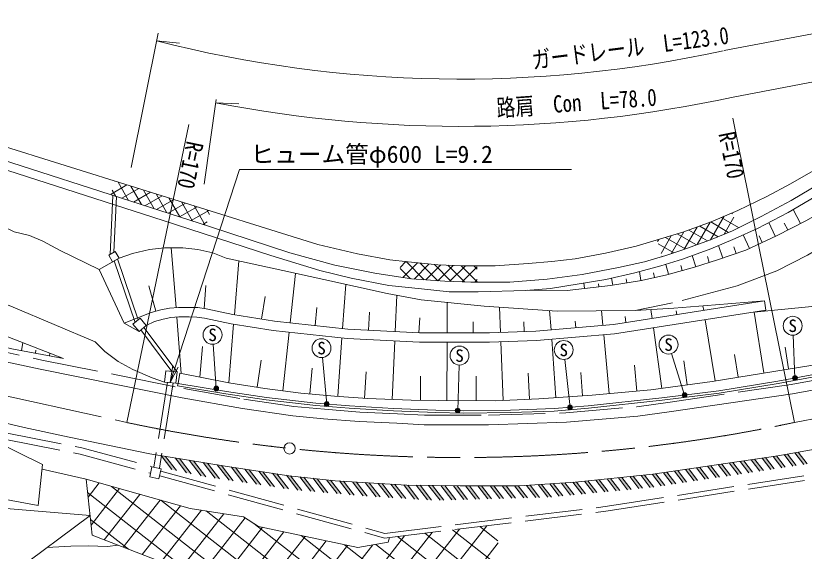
# Model space of a CAD drawing. Units: millimetres at full size, sheet at 1:1000; details may follow other scales. Extents: x 40000 to 680000, y 20000 to 380000.
# Drawn here: x 133174 to 216560, y 258329 to 314923 of the extents above; entities that cross this region are included whole.
import ezdxf
from ezdxf.enums import TextEntityAlignment as Align

# ---------------------------------------------------------------- set-up
doc = ezdxf.new("R2010")
doc.units = ezdxf.units.MM
doc.header["$LTSCALE"] = 1000
doc.linetypes.add('CHAIN', pattern=[18.5, 12, -1.5, 3.5, -1.5])
doc.linetypes.add('DASHED', pattern=[7.5, 6, -1.5])
for name, color, linetype, lineweight in [('M-BGD', 7, 'Continuous', 13), ('M-BMK', 2, 'CHAIN', 13), ('M-BMK-SRVR', 3, 'Continuous', 13), ('M-STR-HTXT', 7, 'Continuous', 13), ('M-STR-STRC', 7, 'Continuous', 13)]:
    doc.layers.add(name, color=color, linetype=linetype, lineweight=lineweight)
doc.styles.add('ＭＳ ゴシック', font='')
doc.styles.get('ＭＳ ゴシック').set_extended_font_data('MS Gothic')

# ---------------------------------------------------------------- blocks, each defined once
blk = doc.blocks.new('open_arrow')
at = {"color": 0, "linetype": 'Continuous', "lineweight": -2}
blk.add_lwpolyline([(7.5, 1.25), (0, 0), (7.5, -1.25)], dxfattribs=at)

msp = doc.modelspace()

# ---------------------------------------------------------------- hatches: boundary and pattern name
at = {"layer": 'M-BGD'}
h = msp.add_hatch(dxfattribs=at)
h.set_pattern_fill('USER', color=256, style=0, pattern_type=2)
h.set_pattern_definition([(30, (0, -0), (-476.25, 824.8892), []), (120, (0, -0), (-824.8892, -476.25), [])])
h.paths.add_polyline_path([(143680, 297441), (143231, 296003), (153301, 292767), (153777, 294290)])
h = msp.add_hatch(dxfattribs=at)
h.set_pattern_fill('USER', color=256, style=0, pattern_type=2)
h.set_pattern_definition([(60, (0, -0), (-824.8892, 476.25), []), (150, (0, -0), (-476.25, -824.8892), [])])
h.paths.add_polyline_path([(208972, 292205), (209601, 292514), (208921, 294095), (206713, 293144), (203706, 292036), (200996, 291233), (201522, 289458), (201911, 289571), (203722, 290187), (206630, 291225)])
h = msp.add_hatch(dxfattribs=at)
h.set_pattern_fill('USER', color=256, style=0, pattern_type=2)
h.set_pattern_definition([(45, (0, -0), (-673.5192, 673.5192), []), (135, (0, -0), (-673.5192, -673.5192), [])])
h.paths.add_polyline_path([(181971, 288501), (180470, 288497), (177813, 288596), (174688, 288911), (173904, 289000), (173713, 287316), (175030, 287113), (178551, 286874), (181315, 286783), (181976, 286780)])
h = msp.add_hatch(dxfattribs=at)
h.set_pattern_fill('USER', color=256, style=0, pattern_type=2)
h.set_pattern_definition([(52, (0, -0), (-1626.257, 1270.571), []), (142, (0, -0), (-1270.571, -1626.257), [])])
h.paths.add_polyline_path([(184001, 261146), (172716, 259775), (172545, 259284), (169341, 258706), (158854, 260946), (157249, 261968), (151617, 262849), (140602, 265937), (141261, 260009), (167900, 249733), (185050, 249854)])
at = {"layer": 'M-STR-HTXT'}
for points in [[(215752, 276827, -0.41421), (215764, 276474, -0.41421), (215410, 276462, -1)], [(154542, 275715, -0.41421), (154564, 275362, -0.41421), (154211, 275341, -1)], [(204017, 275058, -0.41421), (204121, 274720, -0.41421), (203783, 274616, -1)], [(166230, 274074, -0.41421), (166260, 273722, -0.41421), (165908, 273692, -1)], [(191946, 273730, -0.41421), (191981, 273378, -0.41421), (191630, 273343, -1)], [(180094, 273366, -0.41421), (180079, 273013, -0.41421), (179726, 273028, -1)]]:
    msp.add_hatch(color=256, dxfattribs=at).paths.add_polyline_path(points)
at = {"layer": 'M-STR-STRC'}
for points in [[(214778, 268598), (214425, 268535), (215352, 267329), (215712, 267383)], [(215915, 268802), (215562, 268739), (216511, 267503), (216871, 267558)], [(149013, 268357), (148554, 268432), (149690, 266954), (150172, 266849)], [(150492, 268115), (150033, 268190), (151242, 266618), (151723, 266513)], [(151971, 267874), (151512, 267949), (152793, 266281), (153104, 266214), (153265, 266190)], [(153450, 267632), (152991, 267707), (154270, 266043), (154722, 265977)], [(208994, 267711), (208634, 267657), (209558, 266455), (209918, 266509)], [(210156, 267882), (209795, 267829), (210717, 266630), (211077, 266684)], [(211317, 268054), (210956, 268001), (211876, 266804), (212236, 266859)], [(212478, 268226), (212117, 268173), (213035, 266979), (213394, 267033)], [(213639, 268398), (213278, 268345), (214194, 267154), (214553, 267208)], [(154929, 267390), (154470, 267465), (155727, 265829), (156179, 265763)], [(156395, 267165), (155941, 267233), (157185, 265615), (157637, 265549)], [(157858, 266944), (157404, 267013), (158642, 265402), (159094, 265335)], [(203189, 266851), (202829, 266798), (203764, 265581), (204124, 265635)], [(204350, 267023), (203990, 266970), (204923, 265756), (205283, 265810)], [(205511, 267195), (205151, 267142), (206082, 265931), (206441, 265985)], [(206672, 267367), (206312, 267314), (207241, 266105), (207600, 266160)], [(207833, 267539), (207473, 267485), (208399, 266280), (208759, 266334)], [(159320, 266724), (158866, 266792), (160099, 265188), (160552, 265122)], [(160783, 266504), (160329, 266572), (161557, 264974), (162009, 264908)], [(162238, 266292), (162059, 266311), (161791, 266352), (162991, 264790), (163421, 264753)], [(163648, 266140), (163211, 266188), (164378, 264669), (164808, 264632)], [(165058, 265989), (164620, 266036), (165764, 264548), (166194, 264510)], [(196080, 266006), (195707, 265969), (196669, 264717), (197043, 264753)], [(197279, 266128), (196907, 266090), (197873, 264834), (198246, 264870)], [(198479, 266250), (198107, 266212), (199076, 264950), (199450, 264986)], [(199678, 266372), (199306, 266334), (200280, 265067), (200488, 265087), (200647, 265111)], [(200867, 266508), (200536, 266459), (200506, 266455), (201446, 265231), (201806, 265286)], [(202028, 266679), (201668, 266626), (202605, 265406), (202965, 265460)], [(166468, 265837), (166030, 265884), (167150, 264427), (167580, 264389)], [(167843, 265729), (167422, 265756), (168536, 264306), (168967, 264268)], [(169201, 265645), (168780, 265671), (169923, 264184), (170313, 264150), (170352, 264148)], [(170559, 265561), (170138, 265587), (171288, 264090), (171709, 264064)], [(171917, 265477), (171495, 265503), (172646, 264007), (173067, 263981)], [(173274, 265393), (172853, 265419), (174003, 263923), (174424, 263897)], [(174629, 265314), (174537, 265315), (174211, 265335), (175360, 263839), (175782, 263813)], [(175936, 265296), (175530, 265301), (176718, 263756), (177139, 263730)], [(177243, 265277), (176837, 265283), (178043, 263715), (178435, 263726)], [(178550, 265259), (178144, 265265), (179308, 263751), (179700, 263763)], [(179857, 265241), (179451, 265247), (180573, 263788), (180965, 263799)], [(181153, 265238), (180752, 265237), (181838, 263825), (182230, 263836)], [(182445, 265239), (182044, 265238), (183103, 263861), (183495, 263873)], [(183737, 265240), (183336, 265240), (184368, 263898), (184760, 263909)], [(185029, 265242), (184628, 265241), (185632, 263934), (186025, 263946)], [(186321, 265243), (185920, 265242), (186897, 263971), (187290, 263982)], [(187559, 265315), (187177, 265290), (188162, 264008), (188555, 264019)], [(188791, 265395), (188409, 265370), (189427, 264044), (189820, 264056)], [(190022, 265475), (189640, 265450), (190652, 264134), (191025, 264170)], [(191254, 265555), (190872, 265531), (191855, 264251), (192229, 264287)], [(192481, 265641), (192320, 265625), (192103, 265611), (193059, 264367), (193432, 264403)], [(193680, 265763), (193308, 265725), (194262, 264484), (194636, 264520)], [(194880, 265885), (194508, 265847), (195466, 264600), (195839, 264637)]]:
    msp.add_hatch(color=256, dxfattribs=at).paths.add_polyline_path(points)

# ---------------------------------------------------------------- linework, layer by layer
at = {"layer": 'M-BGD'}
for p, q in [((143150, 289691), (143422, 295942)), ((143560, 289929), (143817, 295815)), ((215395, 294463), (216156, 292972)), ((212801, 293065), (213481, 291614)), ((214449, 293016), (214819, 292291)), ((210098, 291764), (210764, 290341)), ((211795, 291675), (212122, 290977)), ((149619, 290400), (150121, 284082)), ((207487, 290644), (207946, 289317)), ((209118, 290518), (209364, 289808)), ((204715, 289579), (205092, 288394)), ((206323, 289474), (206521, 288849)), ((143579, 289016), (145791, 282505)), ((143932, 289220), (146121, 282778)), ((156748, 289007), (156296, 283330)), ((201913, 288651), (202199, 287600)), ((203496, 288545), (203646, 287995)), ((162754, 287691), (162193, 282466)), ((199121, 287889), (199272, 286942)), ((200626, 287761), (200737, 287264)), ((196193, 287200), (196310, 286467)), ((197725, 287121), (197791, 286704)), ((147254, 286390), (148000, 283698)), ((153286, 286405), (153114, 283973)), ((168070, 286519), (167743, 281869)), ((193266, 286682), (193331, 286114)), ((194785, 286604), (194821, 286286)), ((159553, 285255), (159166, 282866)), ((173470, 285374), (173302, 281547)), ((178811, 284638), (178794, 281413)), ((211255, 283600), (225283, 284974)), ((212342, 284781), (212496, 283793)), ((165028, 284093), (164822, 282183)), ((170582, 283602), (170482, 281695)), ((184331, 284135), (184438, 281458)), ((189635, 283769), (189781, 281732)), ((195134, 283756), (195272, 282209)), ((200348, 283886), (200479, 282942)), ((203031, 283743), (203093, 283347)), ((205850, 284268), (205928, 283786)), ((211255, 283600), (212298, 277172)), ((150200, 283085), (150676, 277102)), ((175893, 282985), (175811, 281416)), ((197611, 283151), (197710, 282512)), ((206088, 282799), (207137, 276334)), ((146207, 281552), (144647, 282438)), ((146710, 281968), (150238, 277276)), ((156216, 282330), (155721, 276120)), ((181547, 282558), (181547, 281415)), ((186892, 282568), (186929, 281548)), ((192332, 282660), (192393, 281959)), ((200617, 281951), (201508, 275544)), ((146402, 281713), (149692, 277336)), ((162086, 281472), (161422, 275292)), ((195360, 281213), (195913, 274989)), ((133931, 280364), (133776, 279534)), ((167672, 280870), (167239, 274706)), ((173258, 280548), (172985, 274371)), ((178788, 280413), (178755, 274270)), ((184478, 280459), (184725, 274275)), ((189853, 280734), (190298, 274555)), ((135307, 279563), (135250, 279259)), ((152921, 279961), (152631, 276722)), ((214539, 279900), (214913, 277596)), ((136777, 279263), (136725, 278983)), ((138200, 278712), (138199, 278707)), ((159140, 278533), (158699, 275663)), ((209192, 279107), (209578, 276730)), ((164522, 277685), (164279, 274963)), ((198603, 277988), (198847, 275250)), ((203838, 278454), (204191, 275917)), ((150333, 276046), (150511, 277134)), ((170236, 277282), (170041, 274509)), ((187378, 277152), (187489, 274385)), ((192931, 277226), (193109, 274757)), ((150333, 276046), (150293, 275799)), ((175984, 276841), (175978, 274279)), ((181869, 276817), (181855, 274253)), ((140602, 265937), (135951, 266990))]:
    msp.add_line(p, q, dxfattribs=at)
at = {"layer": 'M-BGD', "linetype": 'DASHED'}
for p, q in [((149210, 276182), (147774, 267218)), ((149807, 276116), (148364, 267106))]:
    msp.add_line(p, q, dxfattribs=at)
at = {"layer": 'M-BGD'}
for points in [[(123502, 303740), (160726, 292121), (165135, 290747), (169311, 289776), (172724, 289134), (174688, 288911), (177813, 288596), (180470, 288497), (183861, 288507), (187372, 288725), (189866, 288969), (192330, 289229), (195547, 289849), (198769, 290572), (203706, 292036), (206713, 293144), (209534, 294359), (212593, 295833), (215115, 297160), (218236, 298972), (220623, 300539), (222737, 301963), (224964, 303799)], [(121274, 301567), (123199, 302442), (153668, 292649), (162158, 289868), (166926, 288569), (171155, 287710), (175030, 287113), (178551, 286874), (181315, 286783), (185424, 286764), (189389, 287086), (193090, 287585), (196917, 288307), (199650, 288911), (201911, 289571), (203722, 290187), (206630, 291225), (208972, 292205), (212016, 293695), (215172, 295392), (220289, 298416), (222080, 299718), (223705, 300907), (225967, 302805)], [(121840, 301036), (122994, 301574), (148756, 293277), (160149, 289579), (165347, 288001), (168656, 287177), (172618, 286417), (176068, 286051), (179008, 285753), (182064, 285741), (187109, 285902), (189715, 286104), (195571, 287057), (198644, 287763), (201386, 288487), (203691, 289202), (206682, 290304), (209268, 291395), (211612, 292437), (214844, 294146), (217692, 295783), (220736, 297666), (222972, 299255), (226587, 302266)], [(187344, 285920), (191475, 285900), (196085, 286431), (199352, 286954), (202017, 287551), (204969, 288355), (207392, 289125), (210370, 290157), (213614, 291676), (216716, 293257), (219518, 294825), (222056, 296528), (224211, 298098), (228814, 301925)], [(62141, 295886), (69228, 296355), (72502, 296451), (75554, 296515), (80745, 296462), (85930, 296115), (91000, 295555), (98237, 294461), (105165, 293063), (110328, 291709), (115783, 290108), (122569, 288067), (126381, 286743), (132899, 284123), (141553, 280462), (142607, 279455), (144006, 278398), (145569, 277520), (147616, 276654), (148913, 276215)], [(144647, 282438), (141980, 288089), (137861, 290127), (136050, 291116), (134634, 291703), (132988, 292071), (130502, 293293), (127641, 293556)], [(212342, 284781), (207179, 284372), (202756, 284026), (198664, 283788), (190441, 283714), (182726, 284246), (176044, 284916), (172453, 285555), (165739, 287032), (161419, 287986), (155415, 289299), (154004, 289852), (152429, 290203), (150826, 290384), (148894, 290409), (147316, 290219), (145506, 289789), (144102, 289319), (141980, 288089)], [(138223, 278703), (129749, 281982), (119972, 283881), (108949, 286423), (105510, 287203), (101849, 287903), (98281, 288441), (91297, 289335), (87870, 289621), (81522, 289976), (73804, 290016), (69502, 289881), (65286, 289627), (62541, 289373)], [(62629, 287938), (67580, 288224), (71566, 288416), (74920, 288507), (80213, 288459), (84806, 288263), (89031, 288004), (92785, 287611), (99551, 286676), (104226, 285869), (108586, 284941), (114335, 283656), (116707, 283182), (131089, 280123), (132769, 279723), (138223, 278703)], [(150105, 276083), (155443, 275211), (159683, 274563), (164925, 273976), (168456, 273688), (173136, 273415), (177597, 273253), (180525, 273182), (185496, 273254), (190100, 273399), (193719, 273694), (201492, 274534), (207532, 275294), (213773, 276313), (220786, 277598), (228188, 278936), (234531, 280150), (240022, 281242), (242557, 281632), (246260, 282443), (252099, 284013), (259814, 286397)], [(127473, 279317), (135742, 277560), (143954, 275912), (150768, 274555), (157148, 273414), (162477, 272637), (165735, 272333), (169497, 272045), (173479, 271847), (176365, 271700), (183184, 271705), (191405, 271961), (198969, 272606), (202279, 273062), (215333, 274974), (227301, 277149), (231810, 277985), (244934, 280807), (254460, 283199), (260285, 284873)], [(144647, 282438), (147501, 283559), (148513, 283840), (149415, 284025), (150387, 284103), (151540, 284104), (152417, 284079), (153301, 283945), (156138, 283356), (160539, 282644), (168297, 281809), (175887, 281412), (183261, 281416), (188185, 281593), (196378, 282306), (212342, 284781)], [(146978, 282189), (147858, 282620), (148747, 282867), (149556, 283033), (150428, 283103), (151526, 283104), (152327, 283081), (153125, 282960), (155956, 282372), (160405, 281653), (168217, 280812), (175861, 280412), (183280, 280416), (188247, 280594), (196498, 281312), (212496, 283793)], [(150293, 275799), (155404, 274964), (159650, 274315), (164901, 273728), (168439, 273439), (173124, 273166), (177589, 273003), (180524, 272932), (185501, 273004), (190114, 273149), (193743, 273445), (201521, 274286), (207567, 275046), (213816, 276067), (220831, 277352), (228234, 278690), (234579, 279904), (240065, 280995), (242000, 281293)], [(150511, 277134), (155721, 276120), (159524, 275536), (163319, 275048), (166870, 274732), (170362, 274486), (175007, 274281), (177879, 274275), (183908, 274242), (188503, 274426), (194138, 274832), (200350, 275383), (206817, 276282), (217453, 278008), (227985, 280062), (240530, 281632), (241590, 281722), (241962, 281540)], [(83463, 278191), (90478, 277855), (107760, 274511), (116617, 272442), (122932, 271960), (130898, 270003), (136005, 267478), (135525, 263170), (97790, 270149)], [(140602, 265937), (141261, 260009), (167900, 249733), (207517, 250012), (234896, 254722), (236844, 248374), (248099, 249305), (247617, 255138), (251192, 256455), (251135, 270765), (260015, 273927)], [(99500, 268861), (132141, 262839), (141028, 262108)], [(172716, 259775), (172545, 259284), (169341, 258706), (158854, 260946), (157249, 261968), (151617, 262849), (140602, 265937)], [(141028, 262108), (132905, 256062), (139131, 250095), (141196, 241888)], [(136471, 258717), (139002, 258877), (140835, 258907), (142878, 258817), (143984, 258958)]]:
    msp.add_lwpolyline(points, dxfattribs=at)
at = {"layer": 'M-BGD', "linetype": 'DASHED'}
for points in [[(228956, 297939), (224307, 294439), (221139, 292190), (216916, 289606), (213658, 287981), (209453, 286364), (202634, 284574), (198664, 283788)], [(127681, 280295), (135944, 278540), (144151, 276892), (150953, 275538), (157308, 274402), (162596, 273630), (165820, 273329), (169560, 273043), (173529, 272846), (176390, 272700), (183168, 272705), (191347, 272960), (198858, 273600), (202139, 274052), (215171, 275961), (227120, 278132), (231614, 278966), (244707, 281781), (254200, 284164), (259990, 285829)], [(63188, 278842), (70471, 279370), (76174, 279586), (81448, 279463), (87700, 279108), (93951, 278502), (103709, 276975), (115895, 274551), (132081, 270848), (140160, 269269), (147579, 267261)], [(63231, 278143), (70509, 278671), (76180, 278885), (81420, 278764), (87646, 278410), (93863, 277807), (103586, 276286), (115748, 273867), (131936, 270164), (140001, 268587), (147428, 266576)], [(148501, 266794), (172211, 260217), (195760, 263079), (221160, 267036), (229405, 268217), (244115, 271051), (262464, 277822)], [(148393, 266305), (172173, 259709), (195828, 262583), (221234, 266541), (229488, 267723), (244250, 270567), (262612, 277343)]]:
    msp.add_lwpolyline(points, dxfattribs=at)
at = {"layer": 'M-BGD'}
for points in [[(143410, 288918), (144102, 289319), (143701, 290011), (143009, 289610)], [(146207, 281552), (146978, 282189), (146341, 282960), (145570, 282323)], [(148913, 276215), (150105, 276083), (150238, 277276), (149045, 277408)], [(147342, 266187), (148319, 265971), (148556, 267045), (147579, 267261)]]:
    msp.add_lwpolyline(points, close=True, dxfattribs=at)
at = {"layer": 'M-BMK'}
msp.add_line((112425, 279069), (144935, 271931), dxfattribs=at)
msp.add_lwpolyline([(215534, 271942), (236927, 275985), (261127, 282150)], dxfattribs=at)
msp.add_arc((180209, 438231), 170000, 258.02447, 281.99339, dxfattribs=at)
at = {"layer": 'M-BMK-SRVR'}
msp.add_circle((162130, 269195), 600, dxfattribs=at)
at = {"layer": 'M-STR-HTXT'}
for p, q in [((145390, 298876), (148220, 313099)), ((148054, 312269), (150498, 312030)), ((209035, 306333), (222644, 308905)), ((153105, 297139), (154357, 306084)), ((154309, 305739), (156761, 305631)), ((215534, 271942), (209011, 304117)), ((144935, 271931), (151486, 303426)), ((215581, 276645), (215384, 281158)), ((154377, 275528), (154054, 280199)), ((166069, 273883), (165603, 278800)), ((191788, 273537), (191233, 278607)), ((203900, 274837), (202513, 279218)), ((179910, 273197), (180070, 278007))]:
    msp.add_line(p, q, dxfattribs=at)
for points in [[(208106, 311246), (228267, 315056), (249302, 320415)], [(149509, 276149), (156843, 298672), (191953, 298672)]]:
    msp.add_lwpolyline(points, dxfattribs=at)
for centre in [(215581, 276645), (154377, 275528), (203900, 274837), (166069, 273883), (191788, 273537), (179910, 273197)]:
    msp.add_circle(centre, 250, dxfattribs=at)
for radius, start in [(130247, 255.69581), (135247, 258.94835)]:
    msp.add_arc((180235, 438478), radius, start, 282.29501, dxfattribs=at)
at = {"layer": 'M-STR-STRC'}
for p, q in [((215352, 267329), (214425, 268535)), ((215712, 267383), (214778, 268598)), ((216511, 267503), (215562, 268739)), ((216871, 267558), (215915, 268802)), ((149690, 266954), (148554, 268432)), ((150172, 266849), (149013, 268357)), ((151242, 266618), (150033, 268190)), ((151723, 266513), (150492, 268115)), ((152793, 266281), (151512, 267949)), ((153265, 266190), (151971, 267874)), ((154270, 266043), (152991, 267707)), ((209918, 266509), (208994, 267711)), ((210717, 266630), (209795, 267829)), ((211077, 266684), (210156, 267882)), ((211876, 266804), (210956, 268001)), ((212236, 266859), (211317, 268054)), ((213035, 266979), (212117, 268173)), ((213394, 267033), (212478, 268226)), ((214194, 267154), (213278, 268345)), ((214553, 267208), (213639, 268398)), ((154722, 265977), (153450, 267632)), ((155727, 265829), (154470, 267465)), ((156179, 265763), (154929, 267390)), ((157185, 265615), (155941, 267233)), ((157637, 265549), (156395, 267165)), ((158642, 265402), (157404, 267013)), ((159094, 265335), (157858, 266944)), ((204124, 265635), (203189, 266851)), ((204923, 265756), (203990, 266970)), ((205283, 265810), (204350, 267023)), ((206082, 265931), (205151, 267142)), ((206441, 265985), (205511, 267195)), ((207241, 266105), (206312, 267314)), ((207600, 266160), (206672, 267367)), ((208399, 266280), (207473, 267485)), ((208759, 266334), (207833, 267539)), ((209558, 266455), (208634, 267657)), ((160099, 265188), (158866, 266792)), ((160552, 265122), (159320, 266724)), ((161557, 264974), (160329, 266572)), ((162009, 264908), (160783, 266504)), ((162991, 264790), (161791, 266352)), ((163421, 264753), (162238, 266292)), ((164378, 264669), (163211, 266188)), ((164808, 264632), (163648, 266140)), ((165764, 264548), (164620, 266036)), ((197043, 264753), (196080, 266006)), ((197873, 264834), (196907, 266090)), ((198246, 264870), (197279, 266128)), ((199076, 264950), (198107, 266212)), ((199450, 264986), (198479, 266250)), ((200280, 265067), (199306, 266334)), ((200647, 265111), (199678, 266372)), ((201446, 265231), (200506, 266455)), ((201806, 265286), (200867, 266508)), ((202605, 265406), (201668, 266626)), ((202965, 265460), (202028, 266679)), ((203764, 265581), (202829, 266798)), ((166194, 264510), (165058, 265989)), ((167150, 264427), (166030, 265884)), ((167580, 264389), (166468, 265837)), ((168536, 264306), (167422, 265756)), ((168967, 264268), (167843, 265729)), ((169923, 264184), (168780, 265671)), ((170352, 264148), (169201, 265645)), ((171288, 264090), (170138, 265587)), ((171709, 264064), (170559, 265561)), ((172646, 264007), (171495, 265503)), ((173067, 263981), (171917, 265477)), ((174003, 263923), (172853, 265419)), ((174424, 263897), (173274, 265393)), ((175360, 263839), (174211, 265335)), ((175782, 263813), (174629, 265314)), ((176718, 263756), (175530, 265301)), ((177139, 263730), (175936, 265296)), ((178043, 263715), (176837, 265283)), ((178435, 263726), (177243, 265277)), ((179308, 263751), (178144, 265265)), ((179700, 263763), (178550, 265259)), ((180573, 263788), (179451, 265247)), ((180965, 263799), (179857, 265241)), ((181838, 263825), (180752, 265237)), ((182230, 263836), (181153, 265238)), ((183103, 263861), (182044, 265238)), ((183495, 263873), (182445, 265239)), ((184368, 263898), (183336, 265240)), ((184760, 263909), (183737, 265240)), ((185632, 263934), (184628, 265241)), ((186025, 263946), (185029, 265242)), ((186897, 263971), (185920, 265242)), ((187290, 263982), (186321, 265243)), ((188162, 264008), (187177, 265290)), ((188555, 264019), (187559, 265315)), ((189427, 264044), (188409, 265370)), ((189820, 264056), (188791, 265395)), ((190652, 264134), (189640, 265450)), ((191025, 264170), (190022, 265475)), ((191855, 264251), (190872, 265531)), ((192229, 264287), (191254, 265555)), ((193059, 264367), (192103, 265611)), ((193432, 264403), (192481, 265641)), ((194262, 264484), (193308, 265725)), ((194636, 264520), (193680, 265763)), ((195466, 264600), (194508, 265847)), ((195839, 264637), (194880, 265885)), ((196669, 264717), (195707, 265969))]:
    msp.add_line(p, q, dxfattribs=at)
for points in [[(63140, 279611), (68443, 280102), (74010, 280312), (79368, 280378), (84652, 280193), (89521, 279803), (95589, 279215), (100609, 278462), (109372, 276851), (123779, 273844), (134068, 271408), (138836, 270396), (147351, 268629)], [(147351, 268629), (155311, 267328), (162059, 266311), (166959, 265784), (174537, 265315), (180170, 265237), (186460, 265243), (192320, 265625), (200536, 266459), (213759, 268416), (231339, 271563), (246104, 274699), (259469, 277804), (262208, 278651)]]:
    msp.add_lwpolyline(points, dxfattribs=at)
for centre in [(215340, 282157), (153985, 281197), (202211, 280171), (165508, 279795), (191124, 279601), (180103, 279006)]:
    msp.add_circle(centre, 1000, dxfattribs=at)

# ---------------------------------------------------------------- block references
at = {"layer": 'M-STR-HTXT', "xscale": 240, "yscale": 240, "rotation": 72}
msp.add_blockref('open_arrow', (149509, 276149), dxfattribs=at)

# ---------------------------------------------------------------- texts
at = {"layer": 'M-STR-HTXT', "style": 'ＭＳ ゴシック', "width": 0.8}
for s, rotation, p in [('ガードレール\u3000L=123.0', 7.336, (198348, 310099)), ('路肩\u3000Con\u3000L=78.0', 4, (192583, 304284))]:
    msp.add_text(s, height=1833, rotation=rotation, dxfattribs=at).set_placement(p, align=Align.BOTTOM_CENTER)
msp.add_text('R=170', height=1833, rotation=281.462, dxfattribs=at).set_placement((209274, 302817), align=Align.TOP_LEFT)
msp.add_text('R=170', height=1833, rotation=258.249, dxfattribs=at).set_placement((150722, 301877), align=Align.BOTTOM_LEFT)
at = {"layer": 'M-STR-HTXT', "style": 'ＭＳ ゴシック'}
msp.add_text('ヒューム管φ600 L=9.2', height=1833, dxfattribs=at).set_placement((158008, 298825), align=Align.BOTTOM_LEFT)
at = {"layer": 'M-STR-STRC', "style": 'ＭＳ ゴシック'}
for p in [(215340, 282157), (153985, 281197), (165508, 279795), (191124, 279601), (202211, 280171), (180103, 279006)]:
    msp.add_text('S', height=1320, dxfattribs=at).set_placement(p, align=Align.MIDDLE_CENTER)

doc.saveas('drawing.dxf')
